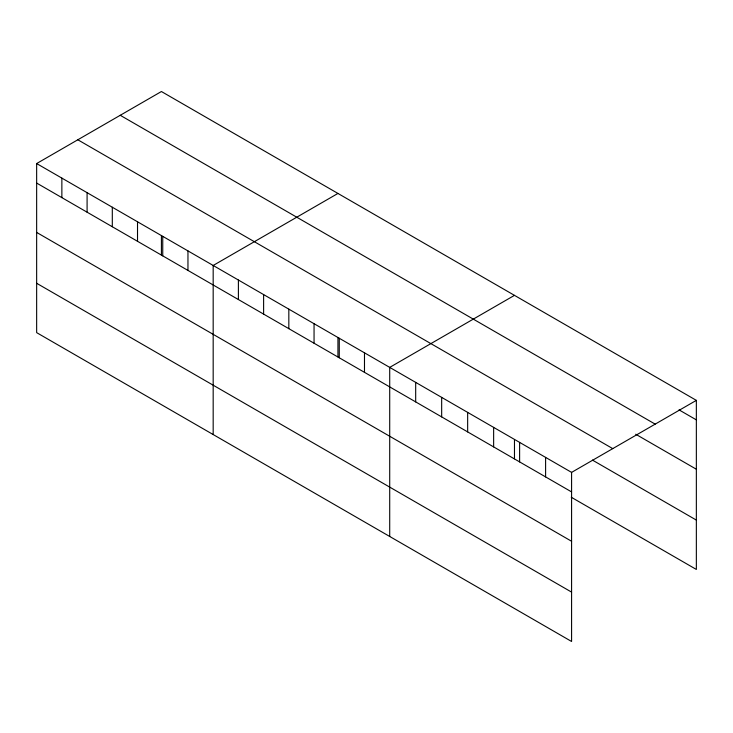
<?xml version="1.0" encoding="UTF-8"?>
<svg xmlns="http://www.w3.org/2000/svg" width="733" height="733" viewBox="0 0 733 733"><rect width="100%" height="100%" fill="white"/><g stroke="black" fill="none" stroke-linecap="round" stroke-linejoin="round"><path stroke-width="1.1" d="M36.65 163.551L571.584 472.391L571.584 641.476L36.65 332.635L36.65 163.551L161.416 91.524L696.35 400.365L696.35 569.449L571.245 497.221M337.94 193.439L213.175 265.474L213.175 434.559M514.474 295.353L389.709 367.389L389.709 536.474M571.584 472.391L696.35 400.365M679.033 409.875L696.35 419.872M120.239 115.292L655.174 424.132M635.722 434.229L696.35 469.23M77.826 139.783L612.761 448.623M592.42 460.086L696.35 520.091M36.65 183.067L571.584 491.907M36.65 232.425L571.584 541.266M36.65 283.277L571.584 592.117M545.599 457.392L545.599 476.908M519.615 442.393L519.615 461.9M514.474 439.763L514.474 458.831M493.639 427.394L493.639 446.901M467.654 412.395L467.654 431.902M441.669 397.387L441.669 416.903M415.684 382.388L415.684 401.904M364.484 352.83L364.484 372.337M339.269 338.27L339.269 357.777M337.94 337.84L337.94 356.916M314.054 323.711L314.054 343.218M288.829 309.152L288.829 328.659M263.614 294.593L263.614 314.1M238.399 280.033L238.399 299.54M187.96 250.915L187.96 270.422M162.744 236.356L162.744 255.863M161.416 235.925L161.416 255.002M137.52 221.787L137.52 241.304M112.305 207.228L112.305 226.744M87.09 192.669L87.09 212.185M61.865 178.11L61.865 197.626"/></g></svg>
